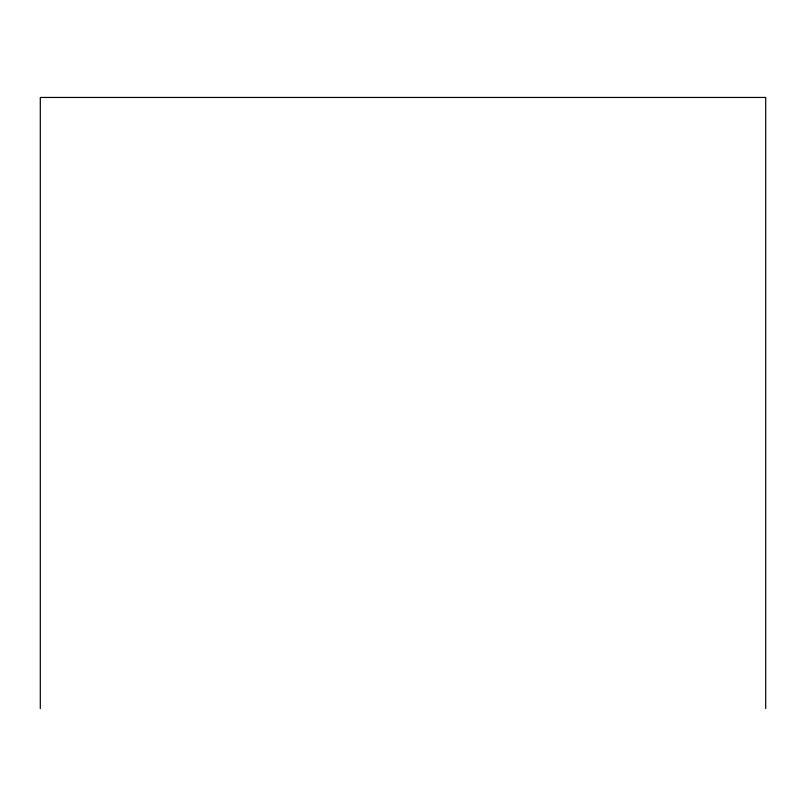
<?xml version="1.0" encoding="UTF-8"?>
<svg xmlns="http://www.w3.org/2000/svg" width="806" height="806" viewBox="0 0 806 806"><rect width="100%" height="100%" fill="white"/><g stroke="black" fill="none" stroke-linecap="round" stroke-linejoin="round"><path stroke-width="1.21" d="M765.7 708.545L765.7 97.455L40.3 97.455L40.3 708.545"/></g></svg>
